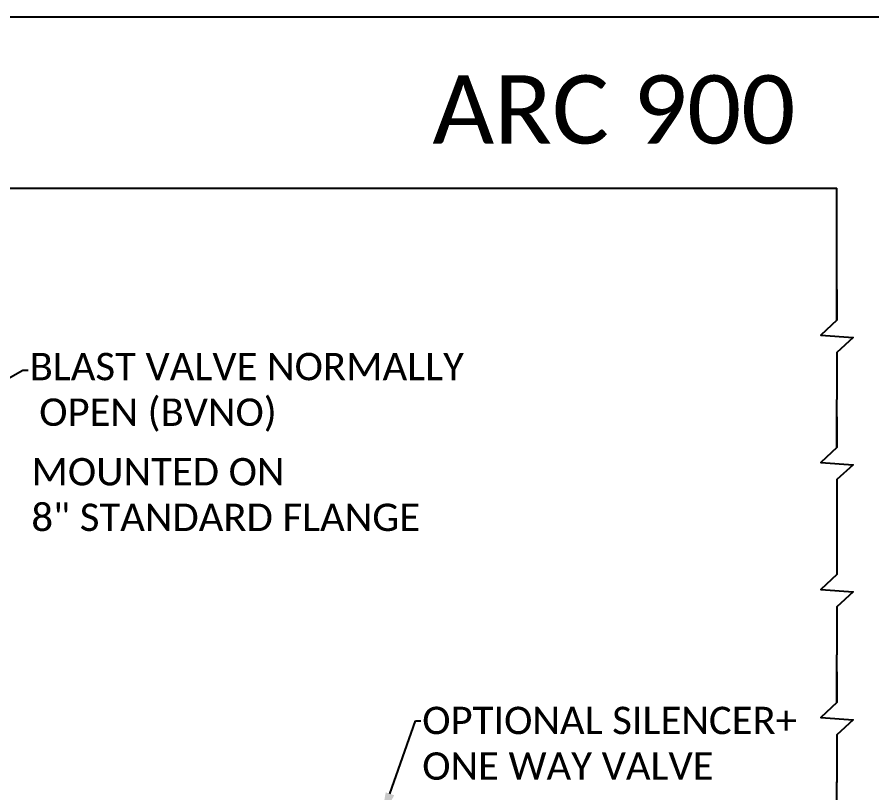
# Model space of a CAD drawing. Header units: millimetres. Extents: x 14017 to 18361, y 6223 to 10695.
# Drawn here: x 15108 to 16356, y 9561 to 10695 of the extents above; entities that cross this region are included whole.
import ezdxf
from ezdxf import colors
from ezdxf.entities.mleader import LeaderData, LeaderLine
from ezdxf.math import Vec2, Vec3

# ---------------------------------------------------------------- set-up
doc = ezdxf.new("R2010")
doc.units = ezdxf.units.MM
doc.header["$LTSCALE"] = 384.175
doc.layers.get('0').update_dxf_attribs({"linetype": 'CONTINUOUS'})
doc.styles.get("Standard").update_dxf_attribs({"font": 'calibri.ttf'})

msp = doc.modelspace()

# ---------------------------------------------------------------- linework, layer by layer
for p, q in [((18361.37363, 10695.00949), (14016.56809, 10695.00949)), ((16305.34705, 10321.85192), (16305.34705, 10445.00949)), ((16305.34705, 10321.85192), (16305.34705, 10445.00949)), ((16305.34705, 10251.85192), (16305.34705, 10321.85192)), ((16305.34705, 10251.85192), (16305.34705, 10321.85192)), ((16305.34705, 10066.02986), (16305.34705, 10136.02986)), ((16305.34705, 10066.02986), (16305.34705, 10136.02986)), ((16305.34705, 10019.02986), (16305.34705, 9949.02986)), ((16305.34705, 10019.02986), (16305.34705, 9949.02986)), ((16305.34705, 9833.2078), (16305.34705, 9763.2078)), ((16305.34705, 9833.2078), (16305.34705, 9763.2078)), ((16305.34705, 9693.2078), (16305.34705, 9763.2078)), ((16305.34705, 9693.2078), (16305.34705, 9763.2078)), ((16305.34705, 9646.2078), (16305.34705, 9576.2078)), ((16305.34705, 9646.2078), (16305.34705, 9576.2078)), ((16305.34705, 9507.38574), (16305.34705, 9577.38574)), ((16305.34705, 9507.38574), (16305.34705, 9577.38574))]:
    msp.add_line(p, q)
at = {"linetype": 'Continuous'}
msp.add_line((14222.40447, 10445.00949), (16305.34705, 10445.00949), dxfattribs=at)
for points in [[(16305.34705, 10296.8446), (16305.34705, 10251.85192), (16281.86045, 10230.07541), (16328.83365, 10226.62843), (16305.34705, 10204.85192), (16305.34705, 10136.02986)], [(16305.34705, 10296.8446), (16305.34705, 10251.85192), (16281.86045, 10230.07541), (16328.83365, 10226.62843), (16305.34705, 10204.85192), (16305.34705, 10136.02986)], [(16305.34705, 10111.02254), (16305.34705, 10066.02986), (16281.86045, 10044.25335), (16328.83365, 10040.80637), (16305.34705, 10019.02986), (16305.34705, 9950.2078)], [(16305.34705, 10111.02254), (16305.34705, 10066.02986), (16281.86045, 10044.25335), (16328.83365, 10040.80637), (16305.34705, 10019.02986), (16305.34705, 9950.2078)], [(16305.34705, 10019.02986), (16305.34705, 9880.2078), (16281.86045, 9858.43129), (16328.83365, 9854.98431), (16305.34705, 9833.2078), (16305.34705, 9764.38574)], [(16305.34705, 9925.20048), (16305.34705, 9880.2078), (16281.86045, 9858.43129), (16328.83365, 9854.98431), (16305.34705, 9833.2078), (16305.34705, 9764.38574)], [(16305.34705, 9738.20048), (16305.34705, 9693.2078), (16281.86045, 9671.43129), (16328.83365, 9667.98431), (16305.34705, 9646.2078), (16305.34705, 9577.38574)], [(16305.34705, 9738.20048), (16305.34705, 9693.2078), (16281.86045, 9671.43129), (16328.83365, 9667.98431), (16305.34705, 9646.2078), (16305.34705, 9577.38574)]]:
    msp.add_lwpolyline(points)

# ---------------------------------------------------------------- texts
at = {"attachment_point": 1}
for s, insert, char_height, width in [('ARC 900', (15714.39878, 10610.04686), 100, 698.7988121), ('MOUNTED ON\\P8" STANDARD FLANGE', (15128.63287, 10050.59975), 40, 904.0801234)]:
    msp.add_mtext(s, dxfattribs=dict(at, insert=insert, char_height=char_height, width=width))

# ---------------------------------------------------------------- leaders
ml = msp.add_multileader_mtext('Standard')
ml.set_content('BLAST VALVE NORMALLY\\P OPEN (BVNO)')
ml.set_leader_properties(linetype='ByLayer')
ml.build(insert=Vec2(0, 0))
ml.multileader.update_dxf_attribs({"text_right_attachment_type": 6, "arrow_head_size": 40})
ctx = ml.context
ctx.base_point, ctx.char_height, ctx.arrow_head_size, ctx.plane_origin = Vec3(15123.98614, 10178.7765), 40, 40, Vec3(14989.60521, 10108.35004)
ctx.right_attachment = 6
notes = []
notes.append((ctx, [(0, (1, 1, 0), (15115.98614, 10178.7765), (1, 0), 8, [(0, [(14989.60521, 10108.35004)], 0, [])])]))
ctx.mtext.insert, ctx.mtext.flow_direction = Vec3(15125.98614, 10204.28419), 5
ml = msp.add_multileader_mtext('Standard')
ml.set_content('OPTIONAL SILENCER+\\PONE WAY VALVE')
ml.set_leader_properties(linetype='ByLayer')
ml.build(insert=Vec2(0, 0))
ml.multileader.update_dxf_attribs({"text_right_attachment_type": 6, "arrow_head_size": 40})
ctx = ml.context
ctx.base_point, ctx.char_height, ctx.arrow_head_size, ctx.plane_origin = Vec3(15697.55375, 9666.61877), 40, 40, Vec3(15605.19729, 9522.11278)
ctx.right_attachment = 6
notes.append((ctx, [(0, (1, 1, 0), (15689.55375, 9666.61877), (1, 0), 8, [(0, [(15639.21602, 9522.11278)], 0, [])])]))
ctx.mtext.insert, ctx.mtext.flow_direction = Vec3(15699.55375, 9687.11107), 5
for ctx, leaders in notes:
    for number, flags, end, landing, length, lines in leaders:
        leader = LeaderData()
        leader.index, (leader.has_last_leader_line, leader.has_dogleg_vector, leader.attachment_direction) = number, flags
        leader.last_leader_point, leader.dogleg_vector, leader.dogleg_length = Vec3(end), Vec3(landing), length
        for number, points, colour, breaks in lines:
            line = LeaderLine()
            line.index, line.vertices, line.color, line.breaks = number, Vec3.list(points), colors.encode_raw_color(colour), breaks
            leader.lines.append(line)
        ctx.leaders.append(leader)

doc.saveas('drawing.dxf')
